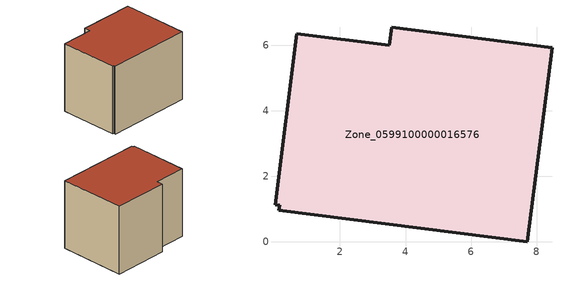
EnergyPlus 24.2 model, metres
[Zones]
Zone_0599100000016576
 floor ground (C_G): 0.14,0.96 0.16,1.11 0.02,1.13 0.69,6.35 3.51,5.99 3.58,6.54 8.47,5.91 7.71,0 z0
 wall outside (C_F): 8.47,5.91 3.58,6.54 3.51,5.99 0.69,6.35 0.02,1.13 0.16,1.11 0.14,0.96 7.71,0 8.47,5.91 z0:6.16
 roof outside (C_R): 0.16,1.11 0.14,0.96 7.71,0 8.47,5.91 3.58,6.54 3.51,5.99 0.69,6.35 0.02,1.13 z6.16
[BUILDING]
Pand.0599100000016576: North Axis=0; Terrain=City; Loads Convergence Tolerance Value=0.04; Temperature Convergence Tolerance Value=0.4; Solar Distribution=FullExterior; Maximum Number of Warmup Days=25; Minimum Number of Warmup Days=1
[Site:Location]
Rotterdam.The.Hague.AP_ZH_NLD Design_Conditions: Latitude=51.96; Longitude=4.45; Time Zone=1; Elevation=-4.5
[SITE:GROUNDTEMPERATURE:BUILDINGSURFACE]
18, 18, 18, 18, 18, 18, 18, 18, 18, 18, 18, 18
[MATERIAL] Thermal Absorptance=0.9; Solar Absorptance=0.7; Visible Absorptance=0.7
Name | Roughness | Thickness | Conductivity | Density | Specific Heat
G.TC.1946 | MediumSmooth | 0.15 | 1 | 540 | 1210
F.TC.1946 | Rough | 0.3 | 0.857143 | 1920 | 840
R.TC.1946 | MediumRough | 0.2 | 0.909091 | 1500 | 1000
[CONSTRUCTION]
C_G: G.TC.1946
C_F: F.TC.1946
C_R: R.TC.1946
[ZONE]
Zone_0599100000016576: Type=1; Multiplier=1; Ceiling Height=Autocalculate; Volume=Autocalculate; Floor Area=autocalculate; Part of Total Floor Area=Yes
[ZONEINFILTRATION:DESIGNFLOWRATE]
Infil_Zone_0599100000016576: Zone or ZoneList or Space or SpaceList=Zone_0599100000016576; Schedule=AlwaysOn; Design Flow Rate Calculation Method=Flow/Area; Flow Rate per Floor Area=0.003; Constant Term Coefficient=1; Temperature Term Coefficient=0; Velocity Term Coefficient=0; Velocity Squared Term Coefficient=0
[HVACTEMPLATE:ZONE:IDEALLOADSAIRSYSTEM]
Zone_0599100000016576: Maximum Heating Supply Air Temperature=50; Minimum Cooling Supply Air Temperature=13; Maximum Heating Supply Air Humidity Ratio=0.0156; Minimum Cooling Supply Air Humidity Ratio=0.0077; Heating Limit=NoLimit; Cooling Limit=NoLimit; Dehumidification Control Type=ConstantSensibleHeatRatio; Cooling Sensible Heat Ratio=0.7; Dehumidification Setpoint=60; Humidification Control Type=None; Humidification Setpoint=30; Outdoor Air Method=None; Outdoor Air Flow Rate per Person=0.00944; Outdoor Air Flow Rate per Zone Floor Area=0; Outdoor Air Flow Rate per Zone=0; Demand Controlled Ventilation Type=None; Outdoor Air Economizer Type=NoEconomizer; Heat Recovery Type=None; Sensible Heat Recovery Effectiveness=0.7; Latent Heat Recovery Effectiveness=0.65
[ZONECONTROL:THERMOSTAT]
ThermostatControl_Zone_0599100000016576: Zone or ZoneList=Zone_0599100000016576; Control Type Schedule=DualSetpointControlType; Control 1=Thermostat_Zone_0599100000016576; Temperature Difference Between Cutout And Setpoint=0
[THERMOSTATSETPOINT:DUALSETPOINT]
Thermostat_Zone_0599100000016576: Heating Setpoint Temperature Schedule=HeatingSetpoint_Zone_0599100000016576; Cooling Setpoint Temperature Schedule=CoolingSetpoint_Zone_0599100000016576
[SCHEDULE:COMPACT]
HeatingSetpoint_Zone_0599100000016576: Through: 12/31, For: AllDays, Until: 24:00, 21
CoolingSetpoint_Zone_0599100000016576: Through: 12/31, For: AllDays, Until: 24:00, 24
DualSetpointControlType: Through: 12/31, For: AllDays, Until: 24:00, 4
AlwaysOn: Through: 12/31, For: AllDays, Until: 24:00, 1
